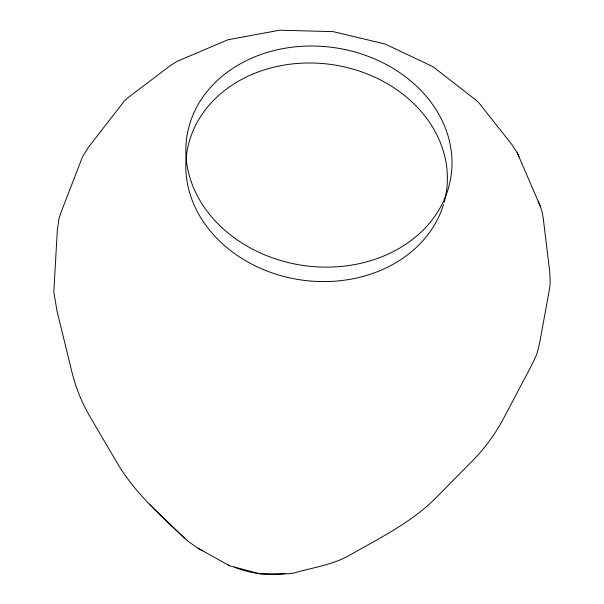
<?xml version="1.0" encoding="UTF-8"?>
<svg xmlns="http://www.w3.org/2000/svg" width="604" height="604" viewBox="0 0 604 604"><rect width="100%" height="100%" fill="white"/><g stroke="black" fill="none" stroke-linecap="round" stroke-linejoin="round"><path stroke-width="0.91" d="M229.663 565.782L259.629 573.785L288.123 573.8L294.035 573C312.532 567.617 332.23 565.019 349.255 555.446C378.814 538.557 410.131 523.177 434.721 499.07L472.947 460.331C485.691 447.466 496.224 432.509 504.604 416.481L531.475 365.601L536.782 354.269L539.538 343.427L549.663 288.153L550.221 282.559L549.655 271.105L543.072 216.874L541.999 211.596L540.361 206.402L517.107 152.457L511.769 144.409L479.161 103.201L476.428 100.468L432.819 66.606L385.042 44.009L333.136 31.627L279.637 30.208L227.821 39.796L177.048 61.366L170.245 65.67L127.731 97.886L124.122 101.261L88.131 147.648L82.416 157.055L60.604 213.491L58.95 218.988L57.335 230.116L53.809 292.019L57.01 311.037L72.17 372.985C75.991 387.866 81.653 402.302 89.369 415.597L116.693 462.136C133.892 491.875 159.947 514.797 184.537 538.187L189.007 541.992L198.089 548.289L229.663 565.782L227.368 564.521M198.089 548.289L202.695 550.825M149.248 504.166L184.537 538.187M517.107 152.457L519.002 156.829M538.156 201.306L540.361 206.402M443.495 204.484A131.227 108.773 8.4 0 1 226.266 247.104A131.227 108.773 8.4 0 1 279.146 66.01A131.227 108.773 8.4 0 1 444.016 202.702M285.269 573.664A96.119 89.611 8.4 0 1 234.397 567.194M219.554 225.352A133.544 110.003 8.4 0 0 445.276 197.138A133.544 110.003 8.4 0 0 291.928 47.218A133.544 110.003 8.4 0 0 219.554 225.352"/></g></svg>
